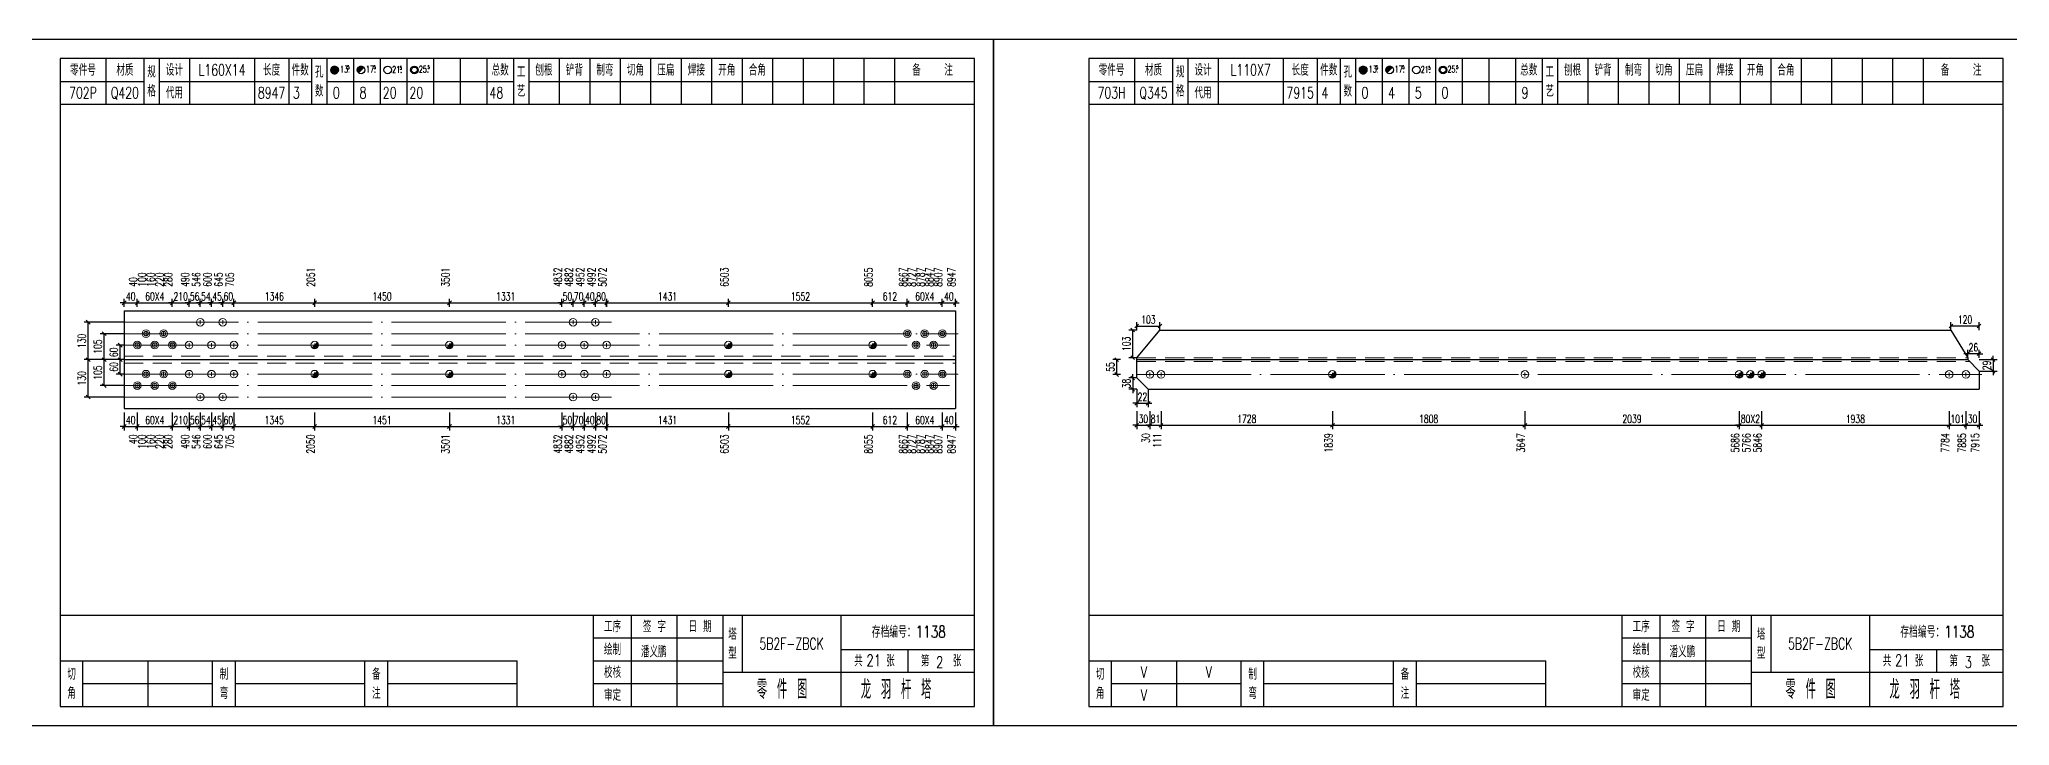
# Model space of a CAD drawing. Header units: millimetres. Extents: x 0 to 30240, y -10896 to -1348.
# Drawn here: x 290 to 807, y -5350 to -5170 of the extents above; entities that cross this region are included whole.
import ezdxf
from ezdxf.enums import TextEntityAlignment as Align

# ---------------------------------------------------------------- set-up
doc = ezdxf.new("R2010")
doc.units = ezdxf.units.MM
doc.header["$LTSCALE"] = 20
doc.header["$PDMODE"] = 1
doc.linetypes.add('DASHDOT2X', pattern=[1.75, 1.5, -0.125, 0, -0.125])
doc.linetypes.add('HIDDEN', pattern=[0.375, 0.25, -0.125])
for name, color, linetype, lineweight in [('1', 7, 'Continuous', 25), ('11', 3, 'Continuous', 13), ('2', 1, 'HIDDEN', 13), ('5', 1, 'Continuous', 13), ('7', 2, 'DASHDOT2X', 13)]:
    doc.layers.add(name, color=color, linetype=linetype, lineweight=lineweight)
doc.styles.get("Standard").update_dxf_attribs({"font": 'simplex', "width": 0.7, "bigfont": 'gbhzfs.shx'})
doc.styles.add('SYMBOL_TXT', font='txt.shx', dxfattribs={"width": 0.6})
doc.styles.add('TITLE_TXT', font='simplex.shx', dxfattribs={"width": 0.75, "height": 2.5, "bigfont": 'gbhzfs.shx'})
doc.dimstyles.get("Standard").update_dxf_attribs({"dimtxt": 2.1, "dimasz": 1, "dimexe": 1.05, "dimexo": 0, "dimgap": 0.63, "dimtad": 1, "dimzin": 0, "dimdsep": 46, "dimtxsty": 'standard', "dimblk": 'OBLIQUE', "dimblk1": 'OBLIQUE', "dimblk2": 'OBLIQUE', "dimcen": 0.09, "dimadec": 0, "dimazin": 0, "dimtfac": 1, "dimtdec": 1, "dimtix": 1, "dimtmove": 0, "dimatfit": 3, "dimfxl": 0, "dimtolj": 1, "dimtzin": 0, "dimarcsym": 0})
pattern_1 = [(0, (-3, 0), (0, 0.0125), [])]

# ---------------------------------------------------------------- blocks, each defined once
blk = doc.blocks.new('M12_HOLE')
h = blk.add_hatch()
h.set_pattern_fill('LINE', scale=0.1, style=0)
h.set_pattern_definition(pattern_1)
h.paths.add_polyline_path([(-5, 0, 1), (-1, 0, 1)])
at = {"color": 7}
blk.add_circle((-3, 0), 2, dxfattribs=at)
at = {"color": 7, "attachment_point": 1, "style": 'SYMBOL_TXT'}
for s, insert, char_height, width in [('13\\f??|b0|i0|c0|p54;.', (-0.1, 2.1), 3.5, 5.707), ('5', (3.7, 2.3), 1.8, 2.931)]:
    blk.add_mtext(s, dxfattribs=dict(at, insert=insert, char_height=char_height, width=width))
blk = doc.blocks.new('M16_HOLE')
h = blk.add_hatch()
h.set_pattern_fill('LINE', scale=0.1, style=0)
h.set_pattern_definition(pattern_1)
h.paths.add_polyline_path([(-1.6, 1.4, 0.668179), (-5, 0, 0.198912), (-4.4, -1.4)])
at = {"color": 7}
blk.add_circle((-3, 0), 2, dxfattribs=at)
at = {"color": 7, "attachment_point": 1, "style": 'SYMBOL_TXT'}
for s, insert, char_height, width in [('17.', (-0.4, 2.1), 3.5, 6.316), ('5', (3.6, 2.3), 1.8, 1.822)]:
    blk.add_mtext(s, dxfattribs=dict(at, insert=insert, char_height=char_height, width=width))
blk = doc.blocks.new('M20_HOLE')
at = {"color": 7}
blk.add_circle((-3, 0), 2, dxfattribs=at)
at = {"color": 7, "attachment_point": 1, "style": 'SYMBOL_TXT'}
for s, insert, char_height, width in [('21.', (-0.7, 2), 3.5, 6.074), ('5', (3.3, 2), 1.8, 1.458)]:
    blk.add_mtext(s, dxfattribs=dict(at, insert=insert, char_height=char_height, width=width))
blk = doc.blocks.new('M24_HOLE')
at = {"color": 7}
for radius in [2, 1.5]:
    blk.add_circle((-3, 0), radius, dxfattribs=at)
at = {"color": 7, "attachment_point": 1, "style": 'SYMBOL_TXT'}
for s, insert, char_height, width in [('25.', (-0.7, 2.1), 3.5, 2.429), ('5', (3.9, 2.3), 1.8, 1.944)]:
    blk.add_mtext(s, dxfattribs=dict(at, insert=insert, char_height=char_height, width=width))
blk = doc.blocks.new('JgCard')
for p, q in [((270, 180), (0, 180)), ((0, 180), (0, 0)), ((270, 0), (270, 180)), ((265, 175), (25, 175)), ((25, 175), (25, 5)), ((37, 175), (37, 163)), ((47, 175), (47, 163)), ((51, 175), (51, 163)), ((59, 175), (59, 163)), ((76, 175), (76, 163)), ((85, 175), (85, 163)), ((91, 175), (91, 163)), ((95, 175), (95, 163)), ((102, 175), (102, 163)), ((109, 175), (109, 163)), ((116, 175), (116, 163)), ((123, 175), (123, 163)), ((130, 175), (130, 163)), ((137, 175), (137, 163)), ((144, 175), (144, 163)), ((148, 175), (148, 163)), ((156, 175), (156, 163)), ((164, 175), (164, 163)), ((172, 175), (172, 163)), ((180, 175), (180, 163)), ((188, 175), (188, 163)), ((196, 175), (196, 163)), ((204, 175), (204, 163)), ((212, 175), (212, 163)), ((220, 175), (220, 163)), ((228, 175), (228, 163)), ((236, 175), (236, 163)), ((244, 175), (244, 163)), ((265, 5), (265, 175)), ((25, 169), (47, 169)), ((51, 169), (91, 169)), ((95, 169), (144, 169)), ((148, 169), (265, 169)), ((25, 163), (265, 163)), ((25, 29), (265, 29)), ((165, 5), (165, 29)), ((175, 5), (175, 29)), ((187, 5), (187, 29)), ((199, 5), (199, 29)), ((204, 29), (204, 14)), ((230, 5), (230, 29)), ((165, 23), (199, 23)), ((25, 17), (145, 17)), ((31, 5), (31, 17)), ((48, 17), (48, 5)), ((65, 5), (65, 17)), ((71, 5), (71, 17)), ((105, 5), (105, 17)), ((111, 5), (111, 17)), ((145, 5), (145, 17)), ((165, 17), (199, 17)), ((230, 20), (265, 20)), ((247.5, 20), (247.5, 14)), ((31, 11), (65, 11)), ((71, 11), (105, 11)), ((111, 11), (145, 11)), ((165, 11), (199, 11)), ((199, 14), (265, 14)), ((0, 0), (270, 0)), ((25, 5), (265, 5))]:
    blk.add_line(p, q)
blk.add_lwpolyline([(96.03, 171.99, -1), (98.03, 171.99, -1)], format="xyb", close=True)
blk.add_point((145, 96))
at = {"xscale": 0.5, "yscale": 0.5, "zscale": 0.5}
for name, p in [('M12_HOLE', (98.53, 171.99)), ('M16_HOLE', (105.5, 172)), ('M20_HOLE', (112.5, 172)), ('M24_HOLE', (119.5, 172))]:
    blk.add_blockref(name, p, dxfattribs=at)
at = {"style": 'TITLE_TXT', "width": 0.75}
for s, height, p in [('存档编号：1138', 3.076, (238.02, 23.07)), ('潘义鹏', 3, (177.45, 17.91)), ('龙 羽 杆 塔', 5, (235.17, 6.97))]:
    blk.add_text(s, height=height, dxfattribs=at).set_placement(p)
at = {"attachment_point": 5, "style": 'TITLE_TXT'}
for s, insert, char_height, width in [('零件号', (31, 172), 3, 15), ('材质', (42, 172), 3, 8), ('规格', (49, 169), 3, 4), ('设计', (55, 172), 3, 8), ('长度', (80.5, 172), 3, 8), ('件数', (88, 172), 3, 6), ('孔数', (93, 169), 3, 4), ('总数', (140.5, 172), 3, 7), ('工\\P艺', (146, 169), 3, 4), ('刨根', (152, 172), 3, 8), ('铲背', (160, 172), 3, 8), ('制弯', (168, 172), 3, 8), ('切角', (176, 172), 3, 8), ('压扁', (184, 172), 3, 8), ('焊接', (192, 172), 3, 8), ('开角', (200, 172), 3, 8), ('合角', (208, 172), 3, 8), ('备    注', (254, 172), 3, 22), ('代用', (55, 166), 3, 8), ('工序', (170, 26), 3, 10), ('签 字', (181, 26), 3, 12), ('日 期', (193, 26), 3, 12), ('绘制', (170, 20), 3, 10), ('塔\\P型', (201.5, 21.5), 3, 5), ('校核', (170, 14), 3, 10), ('共    张', (238.75, 17), 3, 17.5), ('第    张', (256.25, 17), 3, 17.5), ('切\\P角', (28, 11), 3, 6), ('制\\P弯', (68, 11), 3, 6), ('备\\P注', (108, 11), 3, 6), ('零 件 图', (214.5, 9.5), 5, 31), ('审定', (170, 8), 3, 10)]:
    blk.add_mtext(s, dxfattribs=dict(at, insert=insert, char_height=char_height, width=width))
blk = doc.blocks.new('M24')
for p, q in [((-0.6, 0), (0.6, 0)), ((0, -0.6), (0, 0.6))]:
    blk.add_line(p, q)
for radius in [1, 0.6]:
    blk.add_circle((0, 0), radius)
blk = doc.blocks.new('M20')
for p, q in [((-0.5, 0), (0.5, 0)), ((0, -0.5), (0, 0.5))]:
    blk.add_line(p, q)
blk.add_circle((0, 0), 1)
blk = doc.blocks.new('M16')
for p, q in [((-0.71, -0.71), (0.71, 0.71)), ((-0.4, 0), (0.4, 0)), ((0, 0.4), (0, -0.4))]:
    blk.add_line(p, q)
blk.add_circle((0, 0), 1)
for radius in [0.8, 0.6, 0.4, 0.2]:
    blk.add_arc((0, 0), radius, 225, 45)
blk = doc.blocks.new('_Oblique')
at = {"color": 0, "linetype": 'ByBlock', "lineweight": -2}
blk.add_line((-0.5, -0.5), (0.5, 0.5), dxfattribs=at)
blk = doc.blocks.new('*D3134')
at = {"layer": '11', "color": 0, "lineweight": -2}
for p, q in [((311.8, -5267.66), (311.8, -5272.38)), ((315.24, -5267.66), (315.24, -5272.38)), ((311.8, -5271.33), (310.8, -5271.33)), ((311.8, -5271.33), (315.24, -5271.33)), ((315.24, -5271.33), (316.24, -5271.33))]:
    blk.add_line(p, q, dxfattribs=at)
at = {"layer": 'Defpoints', "color": 0}
for p in [(311.8, -5267.66), (315.24, -5267.66), (315.24, -5271.33)]:
    blk.add_point(p, dxfattribs=at)
at = {"layer": '11', "color": 0, "lineweight": -2}
blk.add_blockref('_Oblique', (311.8, -5271.33), dxfattribs=at)
at = {"layer": '11', "color": 0, "lineweight": -2, "rotation": 180}
blk.add_blockref('_Oblique', (315.24, -5271.33), dxfattribs=at)
at = {"layer": '11', "color": 0, "insert": (313.52, -5269.65), "char_height": 2.1, "attachment_point": 5}
blk.add_mtext('\\A1;40', dxfattribs=at)
blk = doc.blocks.new('*D3136')
at = {"layer": '11', "color": 0, "lineweight": -2}
for p, q in [((324.44, -5267.66), (324.44, -5272.38)), ((328.85, -5267.66), (328.85, -5272.38)), ((324.44, -5271.33), (323.44, -5271.33)), ((324.44, -5271.33), (328.85, -5271.33)), ((328.85, -5271.33), (329.85, -5271.33))]:
    blk.add_line(p, q, dxfattribs=at)
at = {"layer": 'Defpoints', "color": 0}
for p in [(324.44, -5267.66), (328.85, -5267.66), (328.85, -5271.33)]:
    blk.add_point(p, dxfattribs=at)
at = {"layer": '11', "color": 0, "lineweight": -2}
blk.add_blockref('_Oblique', (324.44, -5271.33), dxfattribs=at)
at = {"layer": '11', "color": 0, "lineweight": -2, "rotation": 180}
blk.add_blockref('_Oblique', (328.85, -5271.33), dxfattribs=at)
at = {"layer": '11', "color": 0, "insert": (326.64, -5269.65), "char_height": 2.1, "attachment_point": 5}
blk.add_mtext('\\A1;210', dxfattribs=at)
blk = doc.blocks.new('*D3137')
at = {"layer": '11', "color": 0, "lineweight": -2}
for p, q in [((328.85, -5267.66), (328.85, -5272.38)), ((331.79, -5267.66), (331.79, -5272.38)), ((328.85, -5271.33), (327.85, -5271.33)), ((328.85, -5271.33), (331.79, -5271.33)), ((331.79, -5271.33), (332.79, -5271.33))]:
    blk.add_line(p, q, dxfattribs=at)
at = {"layer": 'Defpoints', "color": 0}
for p in [(328.85, -5267.66), (331.79, -5267.66), (331.79, -5271.33)]:
    blk.add_point(p, dxfattribs=at)
at = {"layer": '11', "color": 0, "lineweight": -2}
blk.add_blockref('_Oblique', (328.85, -5271.33), dxfattribs=at)
at = {"layer": '11', "color": 0, "lineweight": -2, "rotation": 180}
blk.add_blockref('_Oblique', (331.79, -5271.33), dxfattribs=at)
at = {"layer": '11', "color": 0, "insert": (330.32, -5269.65), "char_height": 2.1, "attachment_point": 5}
blk.add_mtext('\\A1;56', dxfattribs=at)
blk = doc.blocks.new('*D3138')
at = {"layer": '11', "color": 0, "lineweight": -2}
for p, q in [((331.79, -5267.66), (331.79, -5272.38)), ((334.73, -5267.66), (334.73, -5272.38)), ((331.79, -5271.33), (330.79, -5271.33)), ((331.79, -5271.33), (334.73, -5271.33)), ((334.73, -5271.33), (335.73, -5271.33))]:
    blk.add_line(p, q, dxfattribs=at)
at = {"layer": 'Defpoints', "color": 0}
for p in [(331.79, -5267.66), (334.73, -5267.66), (334.73, -5271.33)]:
    blk.add_point(p, dxfattribs=at)
at = {"layer": '11', "color": 0, "lineweight": -2}
blk.add_blockref('_Oblique', (331.79, -5271.33), dxfattribs=at)
at = {"layer": '11', "color": 0, "lineweight": -2, "rotation": 180}
blk.add_blockref('_Oblique', (334.73, -5271.33), dxfattribs=at)
at = {"layer": '11', "color": 0, "insert": (333.26, -5269.65), "char_height": 2.1, "attachment_point": 5}
blk.add_mtext('\\A1;54', dxfattribs=at)
blk = doc.blocks.new('*D3139')
at = {"layer": '11', "color": 0, "lineweight": -2}
for p, q in [((334.73, -5267.66), (334.73, -5272.38)), ((337.67, -5267.66), (337.67, -5272.38)), ((334.73, -5271.33), (333.73, -5271.33)), ((334.73, -5271.33), (337.67, -5271.33)), ((337.67, -5271.33), (338.67, -5271.33))]:
    blk.add_line(p, q, dxfattribs=at)
at = {"layer": 'Defpoints', "color": 0}
for p in [(334.73, -5267.66), (337.67, -5267.66), (337.67, -5271.33)]:
    blk.add_point(p, dxfattribs=at)
at = {"layer": '11', "color": 0, "lineweight": -2}
blk.add_blockref('_Oblique', (334.73, -5271.33), dxfattribs=at)
at = {"layer": '11', "color": 0, "lineweight": -2, "rotation": 180}
blk.add_blockref('_Oblique', (337.67, -5271.33), dxfattribs=at)
at = {"layer": '11', "color": 0, "insert": (336.2, -5269.65), "char_height": 2.1, "attachment_point": 5}
blk.add_mtext('\\A1;45', dxfattribs=at)
blk = doc.blocks.new('*D3140')
at = {"layer": '11', "color": 0, "lineweight": -2}
for p, q in [((337.67, -5267.66), (337.67, -5272.38)), ((340.61, -5267.66), (340.61, -5272.38)), ((337.67, -5271.33), (336.67, -5271.33)), ((337.67, -5271.33), (340.61, -5271.33)), ((340.61, -5271.33), (341.61, -5271.33))]:
    blk.add_line(p, q, dxfattribs=at)
at = {"layer": 'Defpoints', "color": 0}
for p in [(337.67, -5267.66), (340.61, -5267.66), (340.61, -5271.33)]:
    blk.add_point(p, dxfattribs=at)
at = {"layer": '11', "color": 0, "lineweight": -2}
blk.add_blockref('_Oblique', (337.67, -5271.33), dxfattribs=at)
at = {"layer": '11', "color": 0, "lineweight": -2, "rotation": 180}
blk.add_blockref('_Oblique', (340.61, -5271.33), dxfattribs=at)
at = {"layer": '11', "color": 0, "insert": (339.14, -5269.65), "char_height": 2.1, "attachment_point": 5}
blk.add_mtext('\\A1;60', dxfattribs=at)
blk = doc.blocks.new('*D3144')
at = {"layer": '11', "color": 0, "lineweight": -2}
for p, q in [((426.7, -5267.66), (426.7, -5272.38)), ((429.64, -5267.66), (429.64, -5272.38)), ((426.7, -5271.33), (425.7, -5271.33)), ((426.7, -5271.33), (429.64, -5271.33)), ((429.64, -5271.33), (430.64, -5271.33))]:
    blk.add_line(p, q, dxfattribs=at)
at = {"layer": 'Defpoints', "color": 0}
for p in [(426.7, -5267.66), (429.64, -5267.66), (429.64, -5271.33)]:
    blk.add_point(p, dxfattribs=at)
at = {"layer": '11', "color": 0, "lineweight": -2}
blk.add_blockref('_Oblique', (426.7, -5271.33), dxfattribs=at)
at = {"layer": '11', "color": 0, "lineweight": -2, "rotation": 180}
blk.add_blockref('_Oblique', (429.64, -5271.33), dxfattribs=at)
at = {"layer": '11', "color": 0, "insert": (428.17, -5269.65), "char_height": 2.1, "attachment_point": 5}
blk.add_mtext('\\A1;50', dxfattribs=at)
blk = doc.blocks.new('*D3145')
at = {"layer": '11', "color": 0, "lineweight": -2}
for p, q in [((429.64, -5267.66), (429.64, -5272.38)), ((432.58, -5267.66), (432.58, -5272.38)), ((429.64, -5271.33), (428.64, -5271.33)), ((429.64, -5271.33), (432.58, -5271.33)), ((432.58, -5271.33), (433.58, -5271.33))]:
    blk.add_line(p, q, dxfattribs=at)
at = {"layer": 'Defpoints', "color": 0}
for p in [(429.64, -5267.66), (432.58, -5267.66), (432.58, -5271.33)]:
    blk.add_point(p, dxfattribs=at)
at = {"layer": '11', "color": 0, "lineweight": -2}
blk.add_blockref('_Oblique', (429.64, -5271.33), dxfattribs=at)
at = {"layer": '11', "color": 0, "lineweight": -2, "rotation": 180}
blk.add_blockref('_Oblique', (432.58, -5271.33), dxfattribs=at)
at = {"layer": '11', "color": 0, "insert": (431.11, -5269.65), "char_height": 2.1, "attachment_point": 5}
blk.add_mtext('\\A1;70', dxfattribs=at)
blk = doc.blocks.new('*D3146')
at = {"layer": '11', "color": 0, "lineweight": -2}
for p, q in [((432.58, -5267.66), (432.58, -5272.38)), ((435.52, -5267.66), (435.52, -5272.38)), ((432.58, -5271.33), (431.58, -5271.33)), ((432.58, -5271.33), (435.52, -5271.33)), ((435.52, -5271.33), (436.52, -5271.33))]:
    blk.add_line(p, q, dxfattribs=at)
at = {"layer": 'Defpoints', "color": 0}
for p in [(432.58, -5267.66), (435.52, -5267.66), (435.52, -5271.33)]:
    blk.add_point(p, dxfattribs=at)
at = {"layer": '11', "color": 0, "lineweight": -2}
blk.add_blockref('_Oblique', (432.58, -5271.33), dxfattribs=at)
at = {"layer": '11', "color": 0, "lineweight": -2, "rotation": 180}
blk.add_blockref('_Oblique', (435.52, -5271.33), dxfattribs=at)
at = {"layer": '11', "color": 0, "insert": (434.05, -5269.65), "char_height": 2.1, "attachment_point": 5}
blk.add_mtext('\\A1;40', dxfattribs=at)
blk = doc.blocks.new('*D3147')
at = {"layer": '11', "color": 0, "lineweight": -2}
for p, q in [((435.52, -5267.66), (435.52, -5272.38)), ((438.46, -5267.66), (438.46, -5272.38)), ((435.52, -5271.33), (434.52, -5271.33)), ((435.52, -5271.33), (438.46, -5271.33)), ((438.46, -5271.33), (439.46, -5271.33))]:
    blk.add_line(p, q, dxfattribs=at)
at = {"layer": 'Defpoints', "color": 0}
for p in [(435.52, -5267.66), (438.46, -5267.66), (438.46, -5271.33)]:
    blk.add_point(p, dxfattribs=at)
at = {"layer": '11', "color": 0, "lineweight": -2}
blk.add_blockref('_Oblique', (435.52, -5271.33), dxfattribs=at)
at = {"layer": '11', "color": 0, "lineweight": -2, "rotation": 180}
blk.add_blockref('_Oblique', (438.46, -5271.33), dxfattribs=at)
at = {"layer": '11', "color": 0, "insert": (436.99, -5269.65), "char_height": 2.1, "attachment_point": 5}
blk.add_mtext('\\A1;80', dxfattribs=at)
blk = doc.blocks.new('*D3152')
at = {"layer": '11', "color": 0, "lineweight": -2}
for p, q in [((526.56, -5267.66), (526.56, -5272.38)), ((530, -5267.66), (530, -5272.38)), ((526.56, -5271.33), (525.56, -5271.33)), ((526.56, -5271.33), (530, -5271.33)), ((530, -5271.33), (531, -5271.33))]:
    blk.add_line(p, q, dxfattribs=at)
at = {"layer": 'Defpoints', "color": 0}
for p in [(526.56, -5267.66), (530, -5267.66), (530, -5271.33)]:
    blk.add_point(p, dxfattribs=at)
at = {"layer": '11', "color": 0, "lineweight": -2}
blk.add_blockref('_Oblique', (526.56, -5271.33), dxfattribs=at)
at = {"layer": '11', "color": 0, "lineweight": -2, "rotation": 180}
blk.add_blockref('_Oblique', (530, -5271.33), dxfattribs=at)
at = {"layer": '11', "color": 0, "insert": (528.28, -5269.65), "char_height": 2.1, "attachment_point": 5}
blk.add_mtext('\\A1;40', dxfattribs=at)
blk = doc.blocks.new('*D3153')
at = {"layer": '11', "color": 0, "lineweight": -2}
for p, q in [((311.8, -5239.94), (311.8, -5237.84)), ((315.24, -5239.94), (315.24, -5237.84)), ((311.8, -5238.89), (310.8, -5238.89)), ((311.8, -5238.89), (315.24, -5238.89)), ((315.24, -5238.89), (316.24, -5238.89))]:
    blk.add_line(p, q, dxfattribs=at)
at = {"layer": 'Defpoints', "color": 0}
for p in [(311.8, -5239.94), (315.24, -5238.89), (315.24, -5239.94)]:
    blk.add_point(p, dxfattribs=at)
at = {"layer": '11', "color": 0, "lineweight": -2}
blk.add_blockref('_Oblique', (311.8, -5238.89), dxfattribs=at)
at = {"layer": '11', "color": 0, "lineweight": -2, "rotation": 180}
blk.add_blockref('_Oblique', (315.24, -5238.89), dxfattribs=at)
at = {"layer": '11', "color": 0, "insert": (313.52, -5237.21), "char_height": 2.1, "attachment_point": 5}
blk.add_mtext('\\A1;40', dxfattribs=at)
blk = doc.blocks.new('*D3155')
at = {"layer": '11', "color": 0, "lineweight": -2}
for p, q in [((324.44, -5239.94), (324.44, -5237.84)), ((328.85, -5239.94), (328.85, -5237.84)), ((324.44, -5238.89), (323.44, -5238.89)), ((324.44, -5238.89), (328.85, -5238.89)), ((328.85, -5238.89), (329.85, -5238.89))]:
    blk.add_line(p, q, dxfattribs=at)
at = {"layer": 'Defpoints', "color": 0}
for p in [(324.44, -5239.94), (328.85, -5238.89), (328.85, -5239.94)]:
    blk.add_point(p, dxfattribs=at)
at = {"layer": '11', "color": 0, "lineweight": -2}
blk.add_blockref('_Oblique', (324.44, -5238.89), dxfattribs=at)
at = {"layer": '11', "color": 0, "lineweight": -2, "rotation": 180}
blk.add_blockref('_Oblique', (328.85, -5238.89), dxfattribs=at)
at = {"layer": '11', "color": 0, "insert": (326.64, -5237.21), "char_height": 2.1, "attachment_point": 5}
blk.add_mtext('\\A1;210', dxfattribs=at)
blk = doc.blocks.new('*D3156')
at = {"layer": '11', "color": 0, "lineweight": -2}
for p, q in [((328.85, -5239.94), (328.85, -5237.84)), ((331.79, -5239.94), (331.79, -5237.84)), ((328.85, -5238.89), (327.85, -5238.89)), ((328.85, -5238.89), (331.79, -5238.89)), ((331.79, -5238.89), (332.79, -5238.89))]:
    blk.add_line(p, q, dxfattribs=at)
at = {"layer": 'Defpoints', "color": 0}
for p in [(328.85, -5239.94), (331.79, -5238.89), (331.79, -5239.94)]:
    blk.add_point(p, dxfattribs=at)
at = {"layer": '11', "color": 0, "lineweight": -2}
blk.add_blockref('_Oblique', (328.85, -5238.89), dxfattribs=at)
at = {"layer": '11', "color": 0, "lineweight": -2, "rotation": 180}
blk.add_blockref('_Oblique', (331.79, -5238.89), dxfattribs=at)
at = {"layer": '11', "color": 0, "insert": (330.32, -5237.21), "char_height": 2.1, "attachment_point": 5}
blk.add_mtext('\\A1;56', dxfattribs=at)
blk = doc.blocks.new('*D3157')
at = {"layer": '11', "color": 0, "lineweight": -2}
for p, q in [((331.79, -5239.94), (331.79, -5237.84)), ((334.73, -5239.94), (334.73, -5237.84)), ((331.79, -5238.89), (330.79, -5238.89)), ((331.79, -5238.89), (334.73, -5238.89)), ((334.73, -5238.89), (335.73, -5238.89))]:
    blk.add_line(p, q, dxfattribs=at)
at = {"layer": 'Defpoints', "color": 0}
for p in [(331.79, -5239.94), (334.73, -5238.89), (334.73, -5239.94)]:
    blk.add_point(p, dxfattribs=at)
at = {"layer": '11', "color": 0, "lineweight": -2}
blk.add_blockref('_Oblique', (331.79, -5238.89), dxfattribs=at)
at = {"layer": '11', "color": 0, "lineweight": -2, "rotation": 180}
blk.add_blockref('_Oblique', (334.73, -5238.89), dxfattribs=at)
at = {"layer": '11', "color": 0, "insert": (333.26, -5237.21), "char_height": 2.1, "attachment_point": 5}
blk.add_mtext('\\A1;54', dxfattribs=at)
blk = doc.blocks.new('*D3158')
at = {"layer": '11', "color": 0, "lineweight": -2}
for p, q in [((334.73, -5239.94), (334.73, -5237.84)), ((337.67, -5239.94), (337.67, -5237.84)), ((334.73, -5238.89), (333.73, -5238.89)), ((334.73, -5238.89), (337.67, -5238.89)), ((337.67, -5238.89), (338.67, -5238.89))]:
    blk.add_line(p, q, dxfattribs=at)
at = {"layer": 'Defpoints', "color": 0}
for p in [(334.73, -5239.94), (337.67, -5238.89), (337.67, -5239.94)]:
    blk.add_point(p, dxfattribs=at)
at = {"layer": '11', "color": 0, "lineweight": -2}
blk.add_blockref('_Oblique', (334.73, -5238.89), dxfattribs=at)
at = {"layer": '11', "color": 0, "lineweight": -2, "rotation": 180}
blk.add_blockref('_Oblique', (337.67, -5238.89), dxfattribs=at)
at = {"layer": '11', "color": 0, "insert": (336.2, -5237.21), "char_height": 2.1, "attachment_point": 5}
blk.add_mtext('\\A1;45', dxfattribs=at)
blk = doc.blocks.new('*D3159')
at = {"layer": '11', "color": 0, "lineweight": -2}
for p, q in [((337.67, -5239.94), (337.67, -5237.84)), ((340.61, -5239.94), (340.61, -5237.84)), ((337.67, -5238.89), (336.67, -5238.89)), ((337.67, -5238.89), (340.61, -5238.89)), ((340.61, -5238.89), (341.61, -5238.89))]:
    blk.add_line(p, q, dxfattribs=at)
at = {"layer": 'Defpoints', "color": 0}
for p in [(337.67, -5239.94), (340.61, -5238.89), (340.61, -5239.94)]:
    blk.add_point(p, dxfattribs=at)
at = {"layer": '11', "color": 0, "lineweight": -2}
blk.add_blockref('_Oblique', (337.67, -5238.89), dxfattribs=at)
at = {"layer": '11', "color": 0, "lineweight": -2, "rotation": 180}
blk.add_blockref('_Oblique', (340.61, -5238.89), dxfattribs=at)
at = {"layer": '11', "color": 0, "insert": (339.14, -5237.21), "char_height": 2.1, "attachment_point": 5}
blk.add_mtext('\\A1;60', dxfattribs=at)
blk = doc.blocks.new('*D3163')
at = {"layer": '11', "color": 0, "lineweight": -2}
for p, q in [((426.7, -5239.94), (426.7, -5237.84)), ((429.64, -5239.94), (429.64, -5237.84)), ((426.7, -5238.89), (425.7, -5238.89)), ((426.7, -5238.89), (429.64, -5238.89)), ((429.64, -5238.89), (430.64, -5238.89))]:
    blk.add_line(p, q, dxfattribs=at)
at = {"layer": 'Defpoints', "color": 0}
for p in [(426.7, -5239.94), (429.64, -5238.89), (429.64, -5239.94)]:
    blk.add_point(p, dxfattribs=at)
at = {"layer": '11', "color": 0, "lineweight": -2}
blk.add_blockref('_Oblique', (426.7, -5238.89), dxfattribs=at)
at = {"layer": '11', "color": 0, "lineweight": -2, "rotation": 180}
blk.add_blockref('_Oblique', (429.64, -5238.89), dxfattribs=at)
at = {"layer": '11', "color": 0, "insert": (428.17, -5237.21), "char_height": 2.1, "attachment_point": 5}
blk.add_mtext('\\A1;50', dxfattribs=at)
blk = doc.blocks.new('*D3164')
at = {"layer": '11', "color": 0, "lineweight": -2}
for p, q in [((429.64, -5239.94), (429.64, -5237.84)), ((432.58, -5239.94), (432.58, -5237.84)), ((429.64, -5238.89), (428.64, -5238.89)), ((429.64, -5238.89), (432.58, -5238.89)), ((432.58, -5238.89), (433.58, -5238.89))]:
    blk.add_line(p, q, dxfattribs=at)
at = {"layer": 'Defpoints', "color": 0}
for p in [(429.64, -5239.94), (432.58, -5238.89), (432.58, -5239.94)]:
    blk.add_point(p, dxfattribs=at)
at = {"layer": '11', "color": 0, "lineweight": -2}
blk.add_blockref('_Oblique', (429.64, -5238.89), dxfattribs=at)
at = {"layer": '11', "color": 0, "lineweight": -2, "rotation": 180}
blk.add_blockref('_Oblique', (432.58, -5238.89), dxfattribs=at)
at = {"layer": '11', "color": 0, "insert": (431.11, -5237.21), "char_height": 2.1, "attachment_point": 5}
blk.add_mtext('\\A1;70', dxfattribs=at)
blk = doc.blocks.new('*D3165')
at = {"layer": '11', "color": 0, "lineweight": -2}
for p, q in [((432.58, -5239.94), (432.58, -5237.84)), ((435.52, -5239.94), (435.52, -5237.84)), ((432.58, -5238.89), (431.58, -5238.89)), ((432.58, -5238.89), (435.52, -5238.89)), ((435.52, -5238.89), (436.52, -5238.89))]:
    blk.add_line(p, q, dxfattribs=at)
at = {"layer": 'Defpoints', "color": 0}
for p in [(432.58, -5239.94), (435.52, -5238.89), (435.52, -5239.94)]:
    blk.add_point(p, dxfattribs=at)
at = {"layer": '11', "color": 0, "lineweight": -2}
blk.add_blockref('_Oblique', (432.58, -5238.89), dxfattribs=at)
at = {"layer": '11', "color": 0, "lineweight": -2, "rotation": 180}
blk.add_blockref('_Oblique', (435.52, -5238.89), dxfattribs=at)
at = {"layer": '11', "color": 0, "insert": (434.05, -5237.21), "char_height": 2.1, "attachment_point": 5}
blk.add_mtext('\\A1;40', dxfattribs=at)
blk = doc.blocks.new('*D3166')
at = {"layer": '11', "color": 0, "lineweight": -2}
for p, q in [((435.52, -5239.94), (435.52, -5237.84)), ((438.46, -5239.94), (438.46, -5237.84)), ((435.52, -5238.89), (434.52, -5238.89)), ((435.52, -5238.89), (438.46, -5238.89)), ((438.46, -5238.89), (439.46, -5238.89))]:
    blk.add_line(p, q, dxfattribs=at)
at = {"layer": 'Defpoints', "color": 0}
for p in [(435.52, -5239.94), (438.46, -5238.89), (438.46, -5239.94)]:
    blk.add_point(p, dxfattribs=at)
at = {"layer": '11', "color": 0, "lineweight": -2}
blk.add_blockref('_Oblique', (435.52, -5238.89), dxfattribs=at)
at = {"layer": '11', "color": 0, "lineweight": -2, "rotation": 180}
blk.add_blockref('_Oblique', (438.46, -5238.89), dxfattribs=at)
at = {"layer": '11', "color": 0, "insert": (436.99, -5237.21), "char_height": 2.1, "attachment_point": 5}
blk.add_mtext('\\A1;80', dxfattribs=at)
blk = doc.blocks.new('*D3171')
at = {"layer": '11', "color": 0, "lineweight": -2}
for p, q in [((526.56, -5239.94), (526.56, -5237.84)), ((530, -5239.94), (530, -5237.84)), ((526.56, -5238.89), (525.56, -5238.89)), ((526.56, -5238.89), (530, -5238.89)), ((530, -5238.89), (531, -5238.89))]:
    blk.add_line(p, q, dxfattribs=at)
at = {"layer": 'Defpoints', "color": 0}
for p in [(526.56, -5239.94), (530, -5238.89), (530, -5239.94)]:
    blk.add_point(p, dxfattribs=at)
at = {"layer": '11', "color": 0, "lineweight": -2}
blk.add_blockref('_Oblique', (526.56, -5238.89), dxfattribs=at)
at = {"layer": '11', "color": 0, "lineweight": -2, "rotation": 180}
blk.add_blockref('_Oblique', (530, -5238.89), dxfattribs=at)
at = {"layer": '11', "color": 0, "insert": (528.28, -5237.21), "char_height": 2.1, "attachment_point": 5}
blk.add_mtext('\\A1;40', dxfattribs=at)
blk = doc.blocks.new('*D3178')
at = {"layer": '11', "color": 0, "lineweight": -2}
for p, q in [((577.6, -5267.34), (577.6, -5272.07)), ((581.04, -5267.34), (581.04, -5272.07)), ((577.6, -5271.02), (576.6, -5271.02)), ((577.6, -5271.02), (581.04, -5271.02)), ((581.04, -5271.02), (582.04, -5271.02))]:
    blk.add_line(p, q, dxfattribs=at)
at = {"layer": 'Defpoints', "color": 0}
for p in [(577.6, -5267.34), (581.04, -5267.34), (581.04, -5271.02)]:
    blk.add_point(p, dxfattribs=at)
at = {"layer": '11', "color": 0, "lineweight": -2}
blk.add_blockref('_Oblique', (577.6, -5271.02), dxfattribs=at)
at = {"layer": '11', "color": 0, "lineweight": -2, "rotation": 180}
blk.add_blockref('_Oblique', (581.04, -5271.02), dxfattribs=at)
at = {"layer": '11', "color": 0, "insert": (579.32, -5269.34), "char_height": 2.1, "attachment_point": 5}
blk.add_mtext('\\A1;30', dxfattribs=at)
blk = doc.blocks.new('*D3179')
at = {"layer": '11', "color": 0, "lineweight": -2}
for p, q in [((581.04, -5267.34), (581.04, -5272.07)), ((583.98, -5267.34), (583.98, -5272.07)), ((581.04, -5271.02), (580.04, -5271.02)), ((581.04, -5271.02), (583.98, -5271.02)), ((583.98, -5271.02), (584.98, -5271.02))]:
    blk.add_line(p, q, dxfattribs=at)
at = {"layer": 'Defpoints', "color": 0}
for p in [(581.04, -5267.34), (583.98, -5267.34), (583.98, -5271.02)]:
    blk.add_point(p, dxfattribs=at)
at = {"layer": '11', "color": 0, "lineweight": -2}
blk.add_blockref('_Oblique', (581.04, -5271.02), dxfattribs=at)
at = {"layer": '11', "color": 0, "lineweight": -2, "rotation": 180}
blk.add_blockref('_Oblique', (583.98, -5271.02), dxfattribs=at)
at = {"layer": '11', "color": 0, "insert": (582.51, -5269.34), "char_height": 2.1, "attachment_point": 5}
blk.add_mtext('\\A1;81', dxfattribs=at)
blk = doc.blocks.new('*D3183')
at = {"layer": '11', "color": 0, "lineweight": -2}
for p, q in [((735.73, -5267.34), (735.73, -5272.07)), ((741.61, -5267.34), (741.61, -5272.07)), ((735.73, -5271.02), (734.73, -5271.02)), ((735.73, -5271.02), (741.61, -5271.02)), ((741.61, -5271.02), (742.61, -5271.02))]:
    blk.add_line(p, q, dxfattribs=at)
at = {"layer": 'Defpoints', "color": 0}
for p in [(735.73, -5267.34), (741.61, -5267.34), (741.61, -5271.02)]:
    blk.add_point(p, dxfattribs=at)
at = {"layer": '11', "color": 0, "lineweight": -2}
blk.add_blockref('_Oblique', (735.73, -5271.02), dxfattribs=at)
at = {"layer": '11', "color": 0, "lineweight": -2, "rotation": 180}
blk.add_blockref('_Oblique', (741.61, -5271.02), dxfattribs=at)
at = {"layer": '11', "color": 0, "insert": (738.67, -5269.34), "char_height": 2.1, "attachment_point": 5}
blk.add_mtext('\\A1;80X2', dxfattribs=at)
blk = doc.blocks.new('*D3186')
at = {"layer": '11', "color": 0, "lineweight": -2}
for p, q in [((795.26, -5267.34), (795.26, -5272.07)), ((798.7, -5267.34), (798.7, -5272.07)), ((795.26, -5271.02), (794.26, -5271.02)), ((795.26, -5271.02), (798.7, -5271.02)), ((798.7, -5271.02), (799.7, -5271.02))]:
    blk.add_line(p, q, dxfattribs=at)
at = {"layer": 'Defpoints', "color": 0}
for p in [(795.26, -5267.34), (798.7, -5267.34), (798.7, -5271.02)]:
    blk.add_point(p, dxfattribs=at)
at = {"layer": '11', "color": 0, "lineweight": -2}
blk.add_blockref('_Oblique', (795.26, -5271.02), dxfattribs=at)
at = {"layer": '11', "color": 0, "lineweight": -2, "rotation": 180}
blk.add_blockref('_Oblique', (798.7, -5271.02), dxfattribs=at)
at = {"layer": '11', "color": 0, "insert": (796.98, -5269.34), "char_height": 2.1, "attachment_point": 5}
blk.add_mtext('\\A1;30', dxfattribs=at)
blk = doc.blocks.new('*D3187')
at = {"layer": '11', "color": 0, "lineweight": -2}
for p, q in [((577.6, -5258.6), (575.5, -5258.6)), ((576.55, -5258.6), (576.55, -5257.6)), ((576.55, -5258.6), (576.55, -5261.57)), ((577.6, -5261.57), (575.5, -5261.57)), ((576.55, -5261.57), (576.55, -5262.57))]:
    blk.add_line(p, q, dxfattribs=at)
at = {"layer": 'Defpoints', "color": 0}
for p in [(577.6, -5258.6), (576.55, -5261.57), (577.6, -5261.57)]:
    blk.add_point(p, dxfattribs=at)
at = {"layer": '11', "color": 0, "lineweight": -2}
for p, rotation in [((576.55, -5258.6), 270), ((576.55, -5261.57), 90)]:
    blk.add_blockref('_Oblique', p, dxfattribs=dict(at, rotation=rotation))
at = {"layer": '11', "color": 0, "insert": (574.87, -5260.08), "char_height": 2.1, "attachment_point": 5, "rotation": 90}
blk.add_mtext('\\A1;38', dxfattribs=at)
blk = doc.blocks.new('*D3188')
at = {"layer": '11', "color": 0, "lineweight": -2}
for p, q in [((577.6, -5261.57), (577.6, -5266.29)), ((580.58, -5261.57), (580.58, -5266.29)), ((577.6, -5265.24), (576.6, -5265.24)), ((577.6, -5265.24), (580.58, -5265.24)), ((580.58, -5265.24), (581.58, -5265.24))]:
    blk.add_line(p, q, dxfattribs=at)
at = {"layer": 'Defpoints', "color": 0}
for p in [(577.6, -5261.57), (580.58, -5261.57), (580.58, -5265.24)]:
    blk.add_point(p, dxfattribs=at)
at = {"layer": '11', "color": 0, "lineweight": -2}
blk.add_blockref('_Oblique', (577.6, -5265.24), dxfattribs=at)
at = {"layer": '11', "color": 0, "lineweight": -2, "rotation": 180}
blk.add_blockref('_Oblique', (580.58, -5265.24), dxfattribs=at)
at = {"layer": '11', "color": 0, "insert": (579.09, -5263.56), "char_height": 2.1, "attachment_point": 5}
blk.add_mtext('\\A1;22', dxfattribs=at)
blk = doc.blocks.new('*D3191')
at = {"layer": '11', "color": 0, "lineweight": -2}
for p, q in [((791.33, -5246.03), (791.33, -5243.93)), ((798.7, -5246.03), (798.7, -5243.93)), ((798.7, -5244.98), (791.33, -5244.98))]:
    blk.add_line(p, q, dxfattribs=at)
at = {"layer": 'Defpoints', "color": 0}
for p in [(791.33, -5244.98), (791.33, -5246.03), (798.7, -5246.03)]:
    blk.add_point(p, dxfattribs=at)
at = {"layer": '11', "color": 0, "lineweight": -2, "rotation": 180}
blk.add_blockref('_Oblique', (791.33, -5244.98), dxfattribs=at)
at = {"layer": '11', "color": 0, "lineweight": -2}
blk.add_blockref('_Oblique', (798.7, -5244.98), dxfattribs=at)
at = {"layer": '11', "color": 0, "insert": (795.01, -5243.3), "char_height": 2.1, "attachment_point": 5}
blk.add_mtext('\\A1;120', dxfattribs=at)
blk = doc.blocks.new('*D3192')
at = {"layer": '11', "color": 0, "lineweight": -2}
for p, q in [((795.71, -5252.25), (794.71, -5252.25)), ((795.71, -5253.3), (795.71, -5251.2)), ((798.7, -5252.25), (795.71, -5252.25)), ((798.7, -5253.3), (798.7, -5251.2)), ((798.7, -5252.25), (799.7, -5252.25))]:
    blk.add_line(p, q, dxfattribs=at)
at = {"layer": 'Defpoints', "color": 0}
for p in [(795.71, -5252.25), (795.71, -5253.3), (798.7, -5253.3)]:
    blk.add_point(p, dxfattribs=at)
at = {"layer": '11', "color": 0, "lineweight": -2}
blk.add_blockref('_Oblique', (795.71, -5252.25), dxfattribs=at)
at = {"layer": '11', "color": 0, "lineweight": -2, "rotation": 180}
blk.add_blockref('_Oblique', (798.7, -5252.25), dxfattribs=at)
at = {"layer": '11', "color": 0, "insert": (797.21, -5250.57), "char_height": 2.1, "attachment_point": 5}
blk.add_mtext('\\A1;26', dxfattribs=at)
blk = doc.blocks.new('*D3193')
at = {"layer": '11', "color": 0, "lineweight": -2}
for p, q in [((798.7, -5253.8), (803.42, -5253.8)), ((802.38, -5253.8), (802.38, -5252.8)), ((802.38, -5253.8), (802.38, -5256.83)), ((798.7, -5256.83), (803.42, -5256.83)), ((802.38, -5256.83), (802.38, -5257.83))]:
    blk.add_line(p, q, dxfattribs=at)
at = {"layer": 'Defpoints', "color": 0}
for p in [(798.7, -5253.8), (798.7, -5256.83), (802.38, -5256.83)]:
    blk.add_point(p, dxfattribs=at)
at = {"layer": '11', "color": 0, "lineweight": -2}
for p, rotation in [((802.38, -5253.8), 270), ((802.38, -5256.83), 90)]:
    blk.add_blockref('_Oblique', p, dxfattribs=dict(at, rotation=rotation))
at = {"layer": '11', "color": 0, "insert": (800.7, -5255.32), "char_height": 2.1, "attachment_point": 5, "rotation": 90}
blk.add_mtext('\\A1;29', dxfattribs=at)

msp = doc.modelspace()

# ---------------------------------------------------------------- linework, layer by layer
at = {"layer": '1'}
for p, q in [((311.8, -5240.987), (311.8, -5266.607)), ((311.8, -5240.987), (530, -5240.987)), ((530, -5240.987), (530, -5266.607)), ((577.6, -5253.302), (583.69, -5246.027)), ((583.69, -5246.027), (791.328, -5246.027)), ((791.328, -5246.027), (795.714, -5253.302)), ((311.8, -5253.797), (530, -5253.797)), ((577.6, -5253.797), (577.6, -5253.302)), ((577.6, -5258.6), (577.6, -5253.797)), ((577.6, -5253.797), (795.714, -5253.797)), ((795.714, -5253.302), (795.714, -5253.797)), ((795.714, -5253.797), (798.7, -5256.834)), ((580.581, -5261.567), (577.6, -5258.6)), ((798.7, -5256.834), (798.7, -5261.567)), ((580.581, -5261.567), (798.7, -5261.567)), ((311.8, -5266.607), (530, -5266.607))]:
    msp.add_line(p, q, dxfattribs=at)
at = {"layer": '2'}
for p, q in [((311.8, -5252.908), (530, -5252.908)), ((577.6, -5253.302), (795.714, -5253.302)), ((311.8, -5254.686), (530, -5254.686)), ((577.6, -5254.291), (796.2, -5254.291))]:
    msp.add_line(p, q, dxfattribs=at)
at = {"layer": '7'}
for p, q in [((311.8, -5243.987), (439.716, -5243.987)), ((311.8, -5246.987), (530.76, -5246.987)), ((311.8, -5249.987), (528.46, -5249.987)), ((311.8, -5257.607), (530.76, -5257.607)), ((577.6, -5257.682), (799.46, -5257.682)), ((311.8, -5260.607), (528.46, -5260.607)), ((311.8, -5263.607), (439.716, -5263.607))]:
    msp.add_line(p, q, dxfattribs=at)

# ---------------------------------------------------------------- block references
at = {"layer": '1'}
for p in [(270, -5349.797), (540, -5349.797)]:
    msp.add_blockref('JgCard', p, dxfattribs=at)
at = {"layer": '5'}
for name, p in [('M20', (331.79, -5243.987)), ('M20', (337.67, -5243.987)), ('M20', (429.636, -5243.987)), ('M20', (435.516, -5243.987)), ('M24', (315.24, -5249.987)), ('M24', (317.54, -5246.987)), ('M24', (319.84, -5249.987)), ('M24', (322.14, -5246.987)), ('M24', (324.44, -5249.987)), ('M20', (328.85, -5249.987)), ('M20', (334.73, -5249.987)), ('M20', (340.61, -5249.987)), ('M16', (361.823, -5249.987)), ('M16', (397.187, -5249.987)), ('M20', (426.696, -5249.987)), ('M20', (432.576, -5249.987)), ('M20', (438.456, -5249.987)), ('M16', (470.404, -5249.987)), ('M16', (508.257, -5249.987)), ('M24', (517.36, -5246.987)), ('M24', (519.66, -5249.987)), ('M24', (521.96, -5246.987)), ('M24', (524.26, -5249.987)), ('M24', (526.56, -5246.987)), ('M24', (317.54, -5257.607)), ('M24', (322.14, -5257.607)), ('M20', (328.85, -5257.607)), ('M20', (334.73, -5257.607)), ('M20', (340.61, -5257.607)), ('M16', (361.798, -5257.607)), ('M16', (397.187, -5257.607)), ('M20', (426.696, -5257.607)), ('M20', (432.576, -5257.607)), ('M20', (438.456, -5257.607)), ('M16', (470.404, -5257.607)), ('M16', (508.257, -5257.607)), ('M24', (517.36, -5257.607)), ('M24', (521.96, -5257.607)), ('M24', (526.56, -5257.607)), ('M20', (581.04, -5257.682)), ('M20', (583.98, -5257.682)), ('M16', (628.972, -5257.682)), ('M20', (679.477, -5257.682)), ('M16', (735.73, -5257.682)), ('M16', (738.67, -5257.682)), ('M16', (741.61, -5257.682)), ('M20', (790.85, -5257.682)), ('M20', (795.26, -5257.682)), ('M24', (315.24, -5260.607)), ('M24', (319.84, -5260.607)), ('M24', (324.44, -5260.607)), ('M20', (331.79, -5263.607)), ('M20', (337.67, -5263.607)), ('M20', (429.636, -5263.607)), ('M20', (435.516, -5263.607)), ('M24', (519.66, -5260.607)), ('M24', (524.26, -5260.607))]:
    msp.add_blockref(name, p, dxfattribs=at)

# ---------------------------------------------------------------- texts
at = {"style": 'TITLE_TXT', "width": 0.75}
for s, p in [('21', (506.659, -5334.189)), ('2', (524.916, -5334.688)), ('21', (776.659, -5334.189)), ('3', (794.916, -5334.688))]:
    msp.add_text(s, height=3, dxfattribs=at).set_placement(p)
at = {"layer": '1', "width": 0.7}
for s, p in [('L160X14', (337.5, -5177.797)), ('L110X7', (607.5, -5177.797)), ('702P', (301, -5183.797)), ('Q420', (312, -5183.797)), ('8947', (350.5, -5183.797)), ('3', (357, -5183.797)), ('0', (367.5, -5183.797)), ('8', (374.5, -5183.797)), ('20', (381.5, -5183.797)), ('20', (388.5, -5183.797)), ('48', (409.5, -5183.797)), ('703H', (571, -5183.797)), ('Q345', (582, -5183.797)), ('7915', (620.5, -5183.797)), ('4', (627, -5183.797)), ('0', (637.5, -5183.797)), ('4', (644.5, -5183.797)), ('5', (651.5, -5183.797)), ('0', (658.5, -5183.797)), ('9', (679.5, -5183.797)), ('V', (579.5, -5335.797)), ('V', (596.5, -5335.797)), ('V', (579.5, -5341.797))]:
    msp.add_text(s, height=3, dxfattribs=at).set_placement(p, align=Align.MIDDLE_CENTER)
for s, p in [('40', (315.24, -5234.687)), ('100', (317.54, -5234.687)), ('160', (319.84, -5234.687)), ('220', (322.14, -5234.687)), ('280', (324.44, -5234.687)), ('490', (328.85, -5234.687)), ('546', (331.778, -5234.687)), ('600', (334.73, -5234.687)), ('645', (337.655, -5234.687)), ('705', (340.61, -5234.687)), ('2051', (361.812, -5234.687)), ('3501', (397.191, -5234.687)), ('4832', (426.69, -5234.687)), ('4882', (429.609, -5234.687)), ('4952', (432.565, -5234.687)), ('4992', (435.509, -5234.687)), ('5072', (438.446, -5234.687)), ('6503', (470.412, -5234.687)), ('8055', (508.255, -5234.687)), ('8667', (517.353, -5234.687)), ('8727', (519.641, -5234.687)), ('8787', (521.941, -5234.687)), ('8847', (524.241, -5234.687)), ('8907', (526.541, -5234.687)), ('8947', (530, -5234.687))]:
    msp.add_text(s, height=2.1, rotation=90, dxfattribs=at).set_placement(p)
for s, p in [('40', (315.24, -5273.432)), ('100', (317.54, -5273.432)), ('160', (319.84, -5273.432)), ('220', (322.14, -5273.432)), ('280', (324.44, -5273.432)), ('490', (328.85, -5273.432)), ('546', (331.778, -5273.432)), ('600', (334.73, -5273.432)), ('645', (337.655, -5273.432)), ('705', (340.61, -5273.432)), ('2050', (361.808, -5273.432)), ('3501', (397.191, -5273.432)), ('4832', (426.69, -5273.432)), ('4882', (429.609, -5273.432)), ('4952', (432.565, -5273.432)), ('4992', (435.509, -5273.432)), ('5072', (438.446, -5273.432)), ('6503', (470.409, -5273.432)), ('8055', (508.255, -5273.432)), ('8667', (517.353, -5273.432)), ('8727', (519.641, -5273.432)), ('8787', (521.941, -5273.432)), ('8847', (524.241, -5273.432)), ('8907', (526.541, -5273.432)), ('8947', (530, -5273.432)), ('30', (581.04, -5273.117)), ('111', (583.969, -5273.117)), ('1839', (628.965, -5273.117)), ('3647', (679.49, -5273.117)), ('5686', (735.738, -5273.117)), ('5766', (738.678, -5273.117)), ('5846', (741.616, -5273.117)), ('7784', (790.836, -5273.117)), ('7885', (795.258, -5273.117)), ('7915', (798.7, -5273.117))]:
    msp.add_text(s, height=2.1, rotation=90, dxfattribs=at).set_placement(p, align=Align.RIGHT)
at = {"layer": '1', "char_height": 3, "width": 26, "attachment_point": 5}
for insert in [(487, -5328.297), (757, -5328.297)]:
    msp.add_mtext('5B2F-ZBCK', dxfattribs=dict(at, insert=insert))

# ---------------------------------------------------------------- dimensions: what is measured, and where the dimension line sits
at = {"layer": '1'}
for base, p1, p2, text in [((302.35, -5243.987), (311.75, -5253.797), (311.75, -5243.987), '130'), ((306.55, -5246.987), (311.75, -5253.797), (311.75, -5246.987), '105'), ((302.35, -5253.797), (311.75, -5263.607), (311.75, -5253.797), '130'), ((306.55, -5253.797), (311.75, -5260.607), (311.75, -5253.797), '105'), ((310.75, -5249.987), (311.75, -5253.797), (311.75, -5249.987), '60'), ((310.75, -5253.797), (311.75, -5257.607), (311.75, -5253.797), '60'), ((572.35, -5253.797), (573.35, -5257.682), (573.35, -5253.797), '55')]:
    msp.add_linear_dim(base=base, p1=p1, p2=p2, angle=90, text=text, dimstyle='standard', dxfattribs=at).render()
at = {"layer": '11'}
for base, p1, p2, text, picture, middle in [((315.24, -5238.887), (311.8, -5239.937), (315.24, -5239.937), '40', '*D3153', (313.52, -5237.207)), ((328.85, -5238.887), (324.44, -5239.937), (328.85, -5239.937), '210', '*D3155', (326.645, -5237.207)), ((331.79, -5238.887), (328.85, -5239.937), (331.79, -5239.937), '56', '*D3156', (330.32, -5237.207)), ((334.73, -5238.887), (331.79, -5239.937), (334.73, -5239.937), '54', '*D3157', (333.26, -5237.207)), ((337.67, -5238.887), (334.73, -5239.937), (337.67, -5239.937), '45', '*D3158', (336.2, -5237.207)), ((340.61, -5238.887), (337.67, -5239.937), (340.61, -5239.937), '60', '*D3159', (339.14, -5237.207)), ((429.636, -5238.887), (426.696, -5239.937), (429.636, -5239.937), '50', '*D3163', (428.166, -5237.207)), ((432.576, -5238.887), (429.636, -5239.937), (432.576, -5239.937), '70', '*D3164', (431.106, -5237.207)), ((435.516, -5238.887), (432.576, -5239.937), (435.516, -5239.937), '40', '*D3165', (434.046, -5237.207)), ((438.456, -5238.887), (435.516, -5239.937), (438.456, -5239.937), '80', '*D3166', (436.986, -5237.207)), ((530, -5238.887), (526.56, -5239.937), (530, -5239.937), '40', '*D3171', (528.28, -5237.207)), ((791.328, -5244.977), (798.7, -5246.027), (791.328, -5246.027), '120', '*D3191', (795.014, -5243.297)), ((795.714, -5252.252), (798.7, -5253.302), (795.714, -5253.302), '26', '*D3192', (797.207, -5250.572)), ((580.581, -5265.242), (577.6, -5261.567), (580.581, -5261.567), '22', '*D3188', (579.091, -5263.562)), ((315.24, -5271.332), (311.8, -5267.657), (315.24, -5267.657), '40', '*D3134', (313.52, -5269.652)), ((328.85, -5271.332), (324.44, -5267.657), (328.85, -5267.657), '210', '*D3136', (326.645, -5269.652)), ((331.79, -5271.332), (328.85, -5267.657), (331.79, -5267.657), '56', '*D3137', (330.32, -5269.652)), ((334.73, -5271.332), (331.79, -5267.657), (334.73, -5267.657), '54', '*D3138', (333.26, -5269.652)), ((337.67, -5271.332), (334.73, -5267.657), (337.67, -5267.657), '45', '*D3139', (336.2, -5269.652)), ((340.61, -5271.332), (337.67, -5267.657), (340.61, -5267.657), '60', '*D3140', (339.14, -5269.652)), ((429.636, -5271.332), (426.696, -5267.657), (429.636, -5267.657), '50', '*D3144', (428.166, -5269.652)), ((432.576, -5271.332), (429.636, -5267.657), (432.576, -5267.657), '70', '*D3145', (431.106, -5269.652)), ((435.516, -5271.332), (432.576, -5267.657), (435.516, -5267.657), '40', '*D3146', (434.046, -5269.652)), ((438.456, -5271.332), (435.516, -5267.657), (438.456, -5267.657), '80', '*D3147', (436.986, -5269.652)), ((530, -5271.332), (526.56, -5267.657), (530, -5267.657), '40', '*D3152', (528.28, -5269.652)), ((581.04, -5271.017), (577.6, -5267.342), (581.04, -5267.342), '30', '*D3178', (579.32, -5269.337)), ((583.98, -5271.017), (581.04, -5267.342), (583.98, -5267.342), '81', '*D3179', (582.51, -5269.337)), ((741.61, -5271.017), (735.73, -5267.342), (741.61, -5267.342), '80X2', '*D3183', (738.67, -5269.337)), ((798.7, -5271.017), (795.26, -5267.342), (798.7, -5267.342), '30', '*D3186', (796.98, -5269.337))]:
    dim = msp.add_linear_dim(base=base, p1=p1, p2=p2, text=text, dimstyle='standard', dxfattribs=at)
    dim.commit()
    dim.dimension.update_dxf_attribs({"geometry": picture, "text_midpoint": middle})
for base, p1, p2, text in [((324.44, -5238.887), (315.24, -5239.937), (324.44, -5239.937), '60X4'), ((361.823, -5238.887), (340.61, -5239.937), (361.823, -5239.937), '1346'), ((397.187, -5238.887), (361.823, -5239.937), (397.187, -5239.937), '1450'), ((426.696, -5238.887), (397.187, -5239.937), (426.696, -5239.937), '1331'), ((470.404, -5238.887), (438.456, -5239.937), (470.404, -5239.937), '1431'), ((508.257, -5238.887), (470.404, -5239.937), (508.257, -5239.937), '1552'), ((517.36, -5238.887), (508.257, -5239.937), (517.36, -5239.937), '612'), ((526.56, -5238.887), (517.36, -5239.937), (526.56, -5239.937), '60X4'), ((583.69, -5244.977), (577.6, -5246.027), (583.69, -5246.027), '103'), ((324.44, -5271.332), (315.24, -5267.657), (324.44, -5267.657), '60X4'), ((361.798, -5271.332), (340.61, -5267.657), (361.798, -5267.657), '1345'), ((397.187, -5271.332), (361.798, -5267.657), (397.187, -5267.657), '1451'), ((426.696, -5271.332), (397.187, -5267.657), (426.696, -5267.657), '1331'), ((470.404, -5271.332), (438.456, -5267.657), (470.404, -5267.657), '1431'), ((508.257, -5271.332), (470.404, -5267.657), (508.257, -5267.657), '1552'), ((517.36, -5271.332), (508.257, -5267.657), (517.36, -5267.657), '612'), ((526.56, -5271.332), (517.36, -5267.657), (526.56, -5267.657), '60X4'), ((628.972, -5271.017), (583.98, -5267.342), (628.972, -5267.342), '1728'), ((679.477, -5271.017), (628.972, -5267.342), (679.477, -5267.342), '1808'), ((735.73, -5271.017), (679.477, -5267.342), (735.73, -5267.342), '2039'), ((790.85, -5271.017), (741.61, -5267.342), (790.85, -5267.342), '1938'), ((795.26, -5271.017), (790.85, -5267.342), (795.26, -5267.342), '101')]:
    msp.add_linear_dim(base=base, p1=p1, p2=p2, text=text, dimstyle='standard', dxfattribs=at).render()
msp.add_linear_dim(base=(576.55, -5246.027), p1=(577.6, -5253.302), p2=(577.6, -5246.027), angle=90, text='103', dimstyle='standard', dxfattribs=at).render()
for base, p1, p2, text, picture, middle in [((802.375, -5256.834), (798.7, -5253.797), (798.7, -5256.834), '29', '*D3193', (800.695, -5255.315)), ((576.55, -5261.567), (577.6, -5258.6), (577.6, -5261.567), '38', '*D3187', (574.87, -5260.083))]:
    dim = msp.add_linear_dim(base=base, p1=p1, p2=p2, angle=90, text=text, dimstyle='standard', dxfattribs=at)
    dim.commit()
    dim.dimension.update_dxf_attribs({"geometry": picture, "text_midpoint": middle})

doc.saveas('drawing.dxf')
